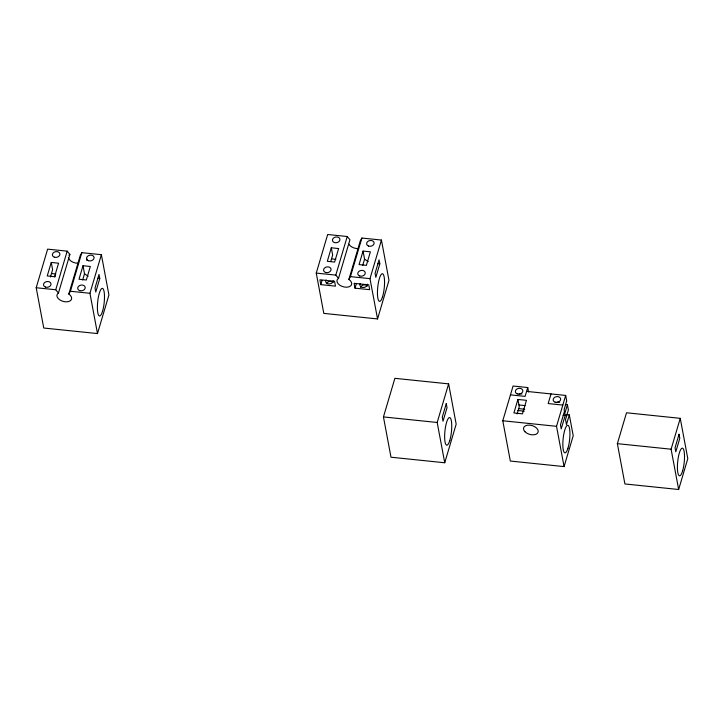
<?xml version="1.0" encoding="UTF-8"?>
<svg xmlns="http://www.w3.org/2000/svg" width="724" height="724" viewBox="0 0 724 724"><rect width="100%" height="100%" fill="white"/><g stroke="black" fill="none" stroke-linecap="round" stroke-linejoin="round"><path stroke-width="1.09" d="M36.2 287.736L47.63 249.137L67.178 251.156L69.893 254.405L58.454 293.003A7.584 4.579 16.5 0 0 59.739 299.836A7.584 4.579 16.5 0 0 70.101 300.913A7.584 4.579 16.5 0 0 68.816 294.071L80.255 255.472L81.83 252.667L101.378 254.685L108.926 294.976L97.487 333.574L43.748 328.026L36.2 287.736L55.739 289.754L58.454 293.003M51.25 262.441L47.241 275.944L54.572 276.704L58.572 263.192L51.25 262.441L52.608 269.69L50.454 276.966M54.879 277.084L55.495 275.011M55.739 289.754L67.178 251.156M68.816 294.071L70.4 291.265L81.83 252.667M83.007 265.717L78.997 279.229L86.328 279.989L90.328 266.477L83.007 265.717L84.509 273.781L82.663 280.007M97.487 333.574L89.939 293.283L101.378 254.685M99.776 278.514L95.767 292.025L95.016 287.998L99.016 274.487L99.776 278.514L97.821 278.315M316.252 273.093L327.682 234.495L347.23 236.513L349.945 239.762L338.506 278.36A7.584 4.579 16.5 0 0 339.791 285.202A7.584 4.579 16.5 0 0 350.154 286.27A7.584 4.579 16.5 0 0 348.877 279.437L360.308 240.839L361.882 238.033L381.43 240.051L388.978 280.342L377.548 318.94L323.8 313.383L316.252 273.093L335.8 275.111L338.506 278.36M331.302 247.798L327.302 261.31L334.624 262.061L338.624 248.558L331.302 247.798L332.66 255.047L330.814 261.283M320.813 284.632L319.908 279.79L334.56 281.31L335.465 286.143L320.813 284.632L322.08 280.342M335.8 275.111L347.23 236.513M348.877 279.437L350.452 276.631L361.882 238.033M363.059 251.083L359.059 264.586L366.38 265.346L370.38 251.834L363.059 251.083L364.57 259.138L362.715 265.373M355.013 288.161L354.099 283.328L368.76 284.84L369.665 289.672L355.013 288.161L356.28 283.871M377.548 318.94L369.991 278.649L381.43 240.051M379.829 263.88L375.828 277.382L375.068 273.355L379.068 259.844L379.829 263.88L377.874 263.672M383.449 416.924L394.879 378.326L448.627 383.874L456.174 424.164L444.735 462.763L390.996 457.215L383.449 416.924L437.187 422.472L444.735 462.763M437.187 422.472L448.627 383.874M566.177 414.581L569.317 414.906L573.218 435.721L564.077 466.6L510.329 461.043L502.782 420.762L513.072 386.019L527.733 387.539L528.556 391.956M517.904 399.449L513.904 412.961L522.457 413.838L526.457 400.336L517.904 399.449L519.271 406.698L517.117 413.974M527.733 387.539L525.108 396.381L510.456 394.87M551.018 393.919L548.159 403.567L562.819 405.087M564.077 466.6L556.53 426.309L565.67 395.431L526.592 391.394M565.317 404.481L567.408 404.698L564.838 413.386L565.218 415.395L561.209 428.907L560.457 424.879L564.458 411.368L564.123 409.576L566.693 400.897L565.67 395.431M569.317 414.906L566.467 424.554L565.534 419.585L568.394 409.938L567.408 404.698M617.364 443.658L626.513 412.78L680.252 418.336L687.8 458.627L678.65 489.505L624.912 483.949L617.364 443.658L671.103 449.215L678.65 489.505M671.103 449.215L680.252 418.336M331.511 258.884L335.855 259.328M350.452 276.631L369.991 278.649M51.458 273.518L55.802 273.971M70.4 291.265L89.939 293.283M518.945 404.969L525.054 405.603M518.42 408.589L524.701 409.241M517.886 410.508L524.294 411.169M563.118 415.187L565.218 415.395M502.782 420.762L556.53 426.309M364.57 259.138L368.226 261.626M84.509 273.781L88.174 276.26M86.554 258.405L86.961 260.586M555.951 402.644A3.792 2.887 -10.6 0 1 559.715 402.263M519.036 394.028A3.792 2.887 -10.6 0 1 521.904 394.028M358.534 248.585A7.584 4.579 16.5 0 1 348.923 244.241M78.482 263.228A7.584 4.579 16.5 0 1 68.382 257.599M68.916 255.282A7.584 4.579 16.5 0 1 69.893 254.405M367.385 284.197A3.792 2.887 -10.6 0 1 362.769 287.473A3.792 2.887 -10.6 0 1 360.308 283.464M333.185 280.659A3.792 2.887 -10.6 0 1 328.569 283.935A3.792 2.887 -10.6 0 1 326.108 279.926M326.714 283.147A3.792 2.887 -10.6 0 1 333.23 282.487M360.561 287.419A3.792 2.887 -10.6 0 1 363.62 284.984A3.792 2.887 -10.6 0 1 367.43 286.025M446.265 403.675L442.264 417.187L443.016 421.214L447.025 407.702L446.265 403.675M679.04 434.273L675.039 447.785L675.791 451.812L679.791 438.301L679.04 434.273M524.972 431.739A7.584 4.579 16.5 0 0 537.661 433.052A7.584 4.579 16.5 0 0 529.959 425.151A7.584 4.579 16.5 0 0 524.972 431.739M567.951 448.237A13.901 3.276 -84.1 0 0 568.358 425.522A13.901 3.276 -84.1 0 0 562.838 443.459A13.901 3.276 -84.1 0 0 567.951 448.237M555.136 402.2A3.792 2.887 -10.6 0 0 560.675 399.114A3.792 2.887 -10.6 0 0 554.928 397.186A3.792 2.887 -10.6 0 0 555.136 402.2M682.533 471.143A13.901 3.276 -84.1 0 0 682.94 448.428A13.901 3.276 -84.1 0 0 677.411 466.365A13.901 3.276 -84.1 0 0 682.533 471.143M517.316 393.901A3.792 2.887 -10.6 0 0 522.855 390.815A3.792 2.887 -10.6 0 0 517.108 388.888A3.792 2.887 -10.6 0 0 517.316 393.901M382.571 296.713A13.901 3.276 -84.1 0 0 382.978 273.998A13.901 3.276 -84.1 0 0 377.448 291.944A13.901 3.276 -84.1 0 0 382.571 296.713M449.758 440.545A13.901 3.276 -84.1 0 0 450.165 417.829A13.901 3.276 -84.1 0 0 444.645 435.767A13.901 3.276 -84.1 0 0 449.758 440.545M368.597 246.079A3.792 2.887 -10.6 0 0 374.136 243.002A3.792 2.887 -10.6 0 0 368.389 241.065A3.792 2.887 -10.6 0 0 368.597 246.079M334.416 242.549A3.792 2.887 -10.6 0 0 339.954 239.472A3.792 2.887 -10.6 0 0 334.207 237.535A3.792 2.887 -10.6 0 0 334.416 242.549M325.538 272.459A3.792 2.887 -10.6 0 0 331.076 269.382A3.792 2.887 -10.6 0 0 325.329 267.446A3.792 2.887 -10.6 0 0 325.538 272.459M359.738 275.998A3.792 2.887 -10.6 0 0 365.276 272.912A3.792 2.887 -10.6 0 0 359.529 270.984A3.792 2.887 -10.6 0 0 359.738 275.998M79.676 290.632A3.792 2.887 -10.6 0 0 85.215 287.555A3.792 2.887 -10.6 0 0 79.468 285.618A3.792 2.887 -10.6 0 0 79.676 290.632M88.545 260.721A3.792 2.887 -10.6 0 0 94.075 257.635A3.792 2.887 -10.6 0 0 88.337 255.708A3.792 2.887 -10.6 0 0 88.545 260.721M54.363 257.192A3.792 2.887 -10.6 0 0 59.902 254.106A3.792 2.887 -10.6 0 0 54.155 252.178A3.792 2.887 -10.6 0 0 54.363 257.192M102.509 311.356A13.901 3.276 -84.1 0 0 102.917 288.641A13.901 3.276 -84.1 0 0 97.396 306.578A13.901 3.276 -84.1 0 0 102.509 311.356M45.485 287.102A3.792 2.887 -10.6 0 0 51.015 284.016A3.792 2.887 -10.6 0 0 45.277 282.089A3.792 2.887 -10.6 0 0 45.485 287.102"/></g></svg>
